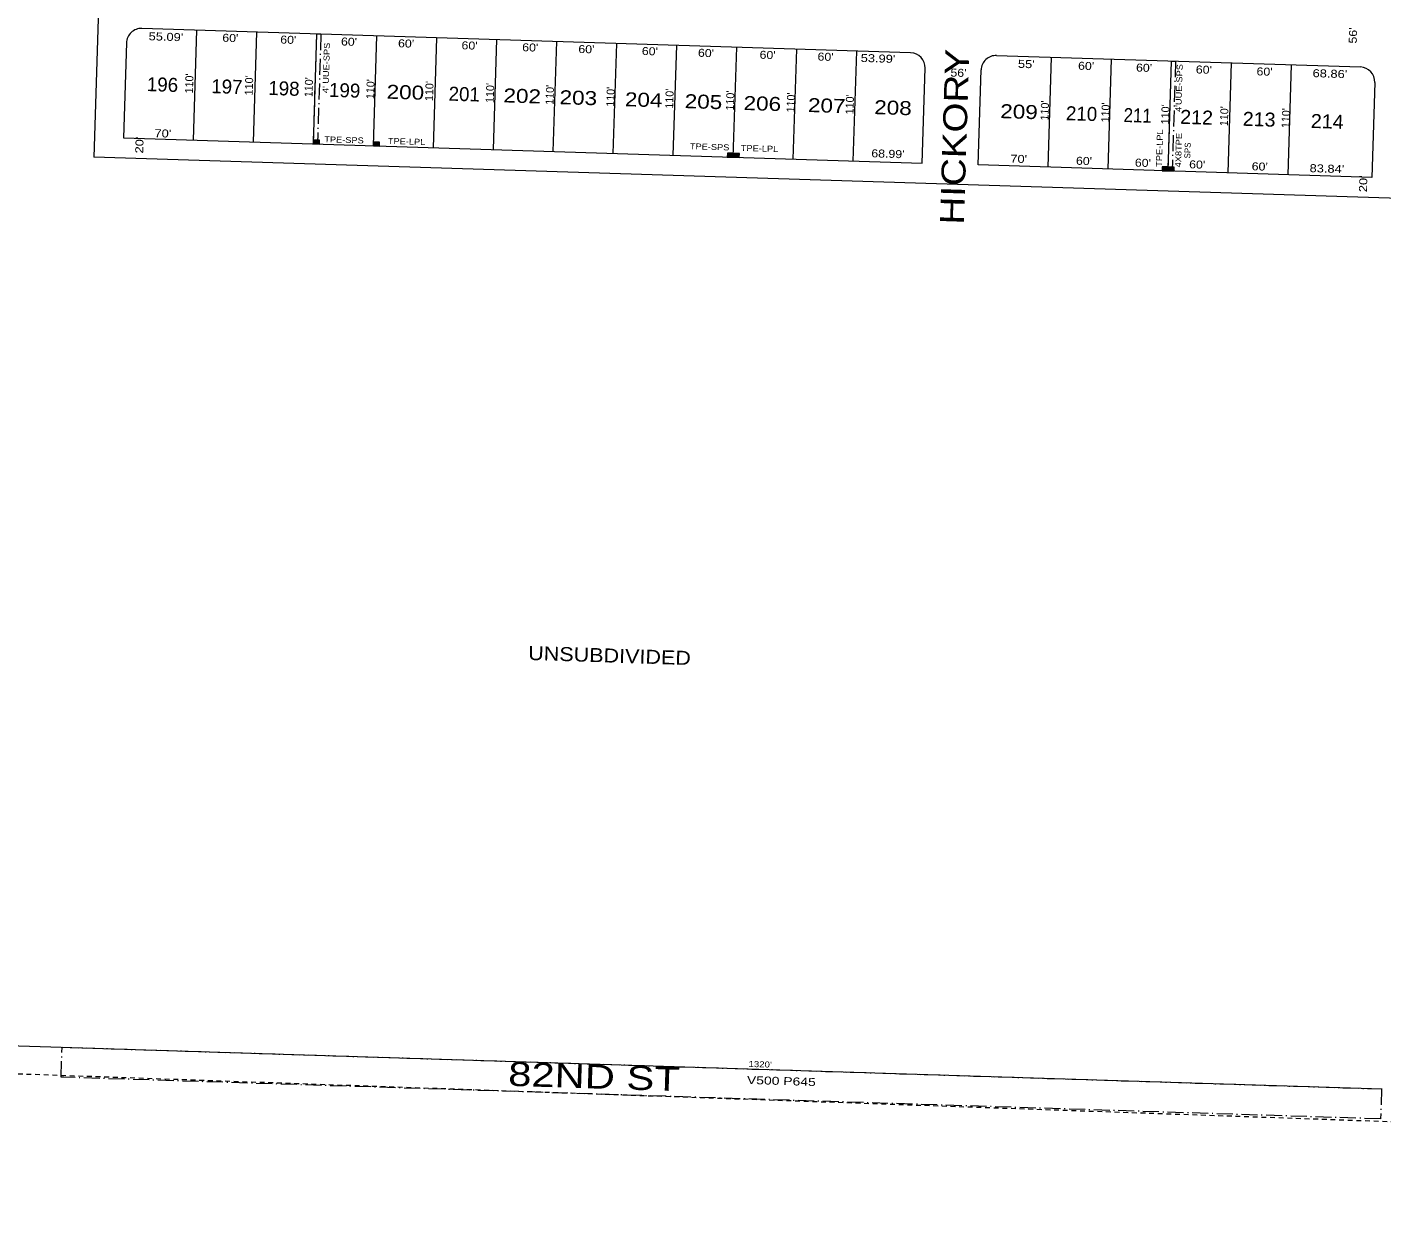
# Model space of a CAD drawing. Extents: x 952049 to 957491, y 7251833 to 7257289.
# Drawn here: x 953328 to 954683, y 7251833 to 7253019 of the extents above; entities that cross this region are included whole.
import ezdxf
from ezdxf.enums import TextEntityAlignment as Align

# ---------------------------------------------------------------- set-up
doc = ezdxf.new("R2010")
doc.units = 0
doc.header["$LTSCALE"] = 3.2
doc.linetypes.add('DOT_DASHED', pattern=[7.7, 5, -1.2, 0.3, -1.2])
doc.linetypes.add('SHORT_DASHED', pattern=[2.7, 1.5, -1.2])
for name, color, linetype, lineweight in [('1', 7, 'SHORT_DASHED', 13), ('21', 7, 'DOT_DASHED', 13), ('6', 7, 'Continuous', 13), ('7', 7, 'Continuous', 13)]:
    doc.layers.add(name, color=color, linetype=linetype, lineweight=lineweight)
for name, color, linetype in [('10', 7, 'Continuous'), ('11', 7, 'Continuous'), ('13', 7, 'Continuous'), ('19', 7, 'Continuous'), ('22', 7, 'Continuous')]:
    doc.layers.add(name, color=color, linetype=linetype)

msp = doc.modelspace()

# ---------------------------------------------------------------- hatches: boundary and pattern name
at = {"layer": '21'}
for points in [[(953614.153, 7252902), (953620.15, 7252901.811), (953620.276, 7252905.809), (953614.279, 7252905.998)], [(953674.123, 7252900.103), (953680.12, 7252899.913), (953680.246, 7252903.911), (953674.249, 7252904.101)], [(954027.946, 7252888.905), (954033.943, 7252888.716), (954034.069, 7252892.713), (954028.072, 7252892.903)], [(954033.943, 7252888.716), (954039.94, 7252888.526), (954040.066, 7252892.524), (954034.069, 7252892.713)], [(954462.719, 7252875.176), (954468.716, 7252874.987), (954468.843, 7252878.985), (954462.846, 7252879.174)], [(954468.716, 7252874.987), (954474.713, 7252874.797), (954474.84, 7252878.795), (954468.843, 7252878.985)]]:
    msp.add_hatch(color=256, dxfattribs=at).paths.add_polyline_path(points)

# ---------------------------------------------------------------- linework, layer by layer
at = {"layer": '1'}
msp.add_lwpolyline([(952049.347, 7252016.645), (957315.174, 7251833.323), (957485.965, 7257105.666), (952215.92, 7257289.134)], close=True, dxfattribs=at)
at = {"layer": '21'}
for points in [[(953617.632, 7253011.945), (953621.63, 7253011.819), (953618.151, 7252901.874), (953614.153, 7252902)], [(954472.211, 7252984.901), (954476.209, 7252984.774), (954472.714, 7252874.86), (954468.716, 7252874.987)], [(953614.153, 7252902), (953620.15, 7252901.811), (953620.276, 7252905.809), (953614.279, 7252905.998)], [(953674.123, 7252900.103), (953680.12, 7252899.913), (953680.246, 7252903.911), (953674.249, 7252904.101)], [(954027.946, 7252888.905), (954033.943, 7252888.716), (954034.069, 7252892.713), (954028.072, 7252892.903)], [(954033.943, 7252888.716), (954039.94, 7252888.526), (954040.066, 7252892.524), (954034.069, 7252892.713)], [(954462.719, 7252875.176), (954468.716, 7252874.987), (954468.843, 7252878.985), (954462.846, 7252879.174)], [(954468.716, 7252874.987), (954474.713, 7252874.797), (954474.84, 7252878.795), (954468.843, 7252878.985)], [(953361.876, 7251969.013), (953362.825, 7251998.998), (954682.164, 7251957.246), (954681.215, 7251927.261), (953364.516, 7251968.93)]]:
    msp.add_lwpolyline(points, close=True, dxfattribs=at)
at = {"layer": '6'}
for p, q in [((953426.762, 7253904.929), (953394.61, 7252888.938)), ((954211.325, 7252993.157), (953442.63, 7253017.483)), ((954297.282, 7252990.437), (954660.96, 7252978.928)), ((954278.81, 7252880.966), (954281.815, 7252975.919)), ((954711.031, 7252847.278), (953394.61, 7252888.938)), ((952787.313, 7252017.211), (954682.864, 7251957.224))]:
    msp.add_line(p, q, dxfattribs=at)
for points in [[(953427.155, 7253002.946), (953424.248, 7252908.01), (954222.838, 7252882.738), (954225.843, 7252977.69)], [(954675.472, 7252963.461), (954672.453, 7252868.509), (954278.81, 7252880.966)]]:
    msp.add_lwpolyline(points, dxfattribs=at)
for centre, start, end in [((953442.148, 7253002.491), 88.16061, 178.2638), ((954210.851, 7252978.165), 358.1874, 88.1874), ((954296.808, 7252975.444), 88.1874, 178.1874), ((954660.48, 7252963.935), 358.18739, 88.16448)]:
    msp.add_arc(centre, 15, start, end, dxfattribs=at)
at = {"layer": '7'}
for p, q in [((953494.213, 7252905.796), (953497.692, 7253015.741)), ((953554.183, 7252903.898), (953557.662, 7253013.843)), ((953614.153, 7252902), (953617.632, 7253011.945)), ((953674.123, 7252900.103), (953677.602, 7253010.047)), ((953734.093, 7252898.205), (953737.572, 7253008.15)), ((953794.063, 7252896.307), (953797.542, 7253006.252)), ((953854.033, 7252894.409), (953857.512, 7253004.354)), ((953914.003, 7252892.511), (953917.482, 7253002.456)), ((953973.973, 7252890.613), (953977.452, 7253000.558)), ((954033.943, 7252888.716), (954037.422, 7252998.66)), ((954093.913, 7252886.818), (954097.392, 7252996.763)), ((954153.883, 7252884.92), (954157.362, 7252994.865)), ((954348.777, 7252878.799), (954352.271, 7252988.697)), ((954408.746, 7252876.893), (954412.241, 7252986.799)), ((954468.716, 7252874.987), (954472.211, 7252984.901)), ((954528.686, 7252873.08), (954532.18, 7252983.003)), ((954588.655, 7252871.173), (954592.15, 7252981.105))]:
    msp.add_line(p, q, dxfattribs=at)

# ---------------------------------------------------------------- texts
at = {"layer": '10'}
for s, p in [('196', (953463.057, 7252954.377)), ('197', (953527.45, 7252952.34)), ('198', (953584.482, 7252950.535)), ('199', (953645.196, 7252948.613)), ('201', (953764.781, 7252944.829)), ('210', (954382.029, 7252925.295))]:
    msp.add_text(s, height=14, rotation=358.187, dxfattribs=at).set_placement(p, align=Align.CENTER)
for s, width, p in [('200', 1.2, (953705.909, 7252946.693)), ('202', 1.2, (953822.734, 7252942.996)), ('203', 1.2, (953878.848, 7252941.22)), ('204', 1.2, (953944.162, 7252939.152)), ('205', 1.2, (954003.954, 7252937.261)), ('206', 1.2, (954062.827, 7252935.397)), ('207', 1.2, (954127.221, 7252933.359)), ('208', 1.2, (954193.452, 7252931.264)), ('209', 1.2, (954319.477, 7252927.275)), ('211', 0.9, (954438.144, 7252923.52)), ('212', 1.05, (954497.017, 7252921.656)), ('213', 1.05, (954559.569, 7252919.677)), ('214', 1.05, (954627.641, 7252917.523))]:
    msp.add_text(s, height=14, rotation=358.187, dxfattribs=dict(at, width=width)).set_placement(p, align=Align.CENTER)
at = {"layer": '10', "width": 1.15}
msp.add_text('UNSUBDIVIDED', height=14, rotation=358.187, dxfattribs=at).set_placement((953828.737, 7252386.151))
at = {"layer": '11'}
for s, rotation, width, p in [("55.09'", 358.203, 1.2, (953466.56, 7253005.161)), ("60'", 358.203, 1.15, (953530.98, 7253003.987)), ("60'", 358.203, 1.15, (953588.933, 7253002.153)), ("60'", 358.203, 1.15, (953649.646, 7253000.232)), ("60'", 358.203, 1.15, (953706.678, 7252998.427)), ("56'", 88.187, 1.15, (954657.537, 7253010.285)), ("60'", 358.203, 1.15, (953770.15, 7252996.418)), ("60'", 358.203, 1.15, (953830.863, 7252994.497)), ("60'", 358.203, 1.15, (953886.976, 7252992.721)), ("60'", 358.203, 1.15, (953950.448, 7252990.712)), ("60'", 358.203, 1.15, (954006.561, 7252988.937)), ("60'", 358.203, 1.15, (954068.193, 7252986.986)), ("60'", 358.203, 1.15, (954126.146, 7252985.152)), ("53.99'", 358.203, 1.2, (954178.579, 7252983.493)), ("55'", 358.203, 1.2, (954326.834, 7252977.881)), ("60'", 358.203, 1.15, (954386.629, 7252975.988)), ("60'", 358.203, 1.15, (954444.582, 7252974.154)), ("60'", 358.203, 1.15, (954504.375, 7252972.262)), ("60'", 358.203, 1.15, (954565.087, 7252970.341)), ("56'", 358.187, 1.15, (954258.997, 7252969.15)), ("68.86'", 358.203, 1.2, (954630.399, 7252968.274)), ("70'", 358.203, 1.2, (953463.502, 7252908.542)), ("20'", 88.187, 1.2, (953444.145, 7252900.745)), ("68.99'", 358.203, 1.15, (954188.453, 7252888.189)), ("70'", 358.203, 1.2, (954319.231, 7252883.074)), ("60'", 358.203, 1.15, (954384.544, 7252881.007)), ("60'", 358.203, 1.15, (954443.417, 7252879.144)), ("60'", 358.203, 1.15, (954497.69, 7252877.426)), ("60'", 358.203, 1.15, (954560.242, 7252875.447)), ("83.84'", 358.203, 1.2, (954627.394, 7252873.321)), ("20'", 88.187, 1.2, (954667.794, 7252862.021))]:
    msp.add_text(s, height=8, rotation=rotation, dxfattribs=dict(at, width=width)).set_placement(p, align=Align.CENTER)
for p in [(953493.971, 7252962.34), (953553.711, 7252960.45), (953613.503, 7252958.558), (953675.136, 7252956.607), (953734.009, 7252954.744), (953794.721, 7252952.823), (953854.513, 7252950.931), (953915.226, 7252949.009), (953974.098, 7252947.146), (954034.811, 7252945.225), (954095.524, 7252943.303), (954154.396, 7252941.44), (954349.412, 7252935.269), (954410.125, 7252933.347), (954469.918, 7252931.455), (954528.791, 7252929.592), (954590.423, 7252927.642)]:
    msp.add_text("110'", height=8, rotation=88.187, dxfattribs=at).set_placement(p, align=Align.CENTER)
at = {"layer": '13', "width": 1.3}
msp.add_text('V500 P645', height=8, rotation=358.187, dxfattribs=at).set_placement((954081.934, 7251961.191), align=Align.CENTER)
at = {"layer": '19'}
for s, rotation, width, p in [('HICKORY', 88.187, 1.2, (954267.274, 7252908.76)), ('82ND ST', 358.187, 1.3, (953894.377, 7251957.699))]:
    msp.add_text(s, height=24, rotation=rotation, dxfattribs=dict(at, width=width)).set_placement(p, align=Align.CENTER)
at = {"layer": '22'}
for s, rotation, width, p in [("4' UUE-SPS", 88.187, 1.15, (953629.955, 7252977.865)), ("4'UUE-SPS", 88.187, 1.15, (954482.671, 7252957.808)), ('TPE-LPL', 88.187, 1.15, (954463.064, 7252897.747)), ('4X8TPE', 88.187, 1.15, (954482.164, 7252895.684)), ('TPE-SPS', 358.187, 1.15, (953644.67, 7252903.04)), ('TPE-LPL', 358.187, 1.15, (953707.237, 7252901.513)), ('TPE-SPS', 358.187, 1.15, (954010.233, 7252896.086)), ('TPE-LPL', 358.187, 1.15, (954060.126, 7252894.507)), ("1320'", 358.187, 1.2, (954060.714, 7251978.914))]:
    msp.add_text(s, height=6, rotation=rotation, dxfattribs=dict(at, width=width)).set_placement(p, align=Align.CENTER)
msp.add_text('SPS', height=6, rotation=88.187, dxfattribs=at).set_placement((954491.159, 7252895.399), align=Align.CENTER)

doc.saveas('drawing.dxf')
